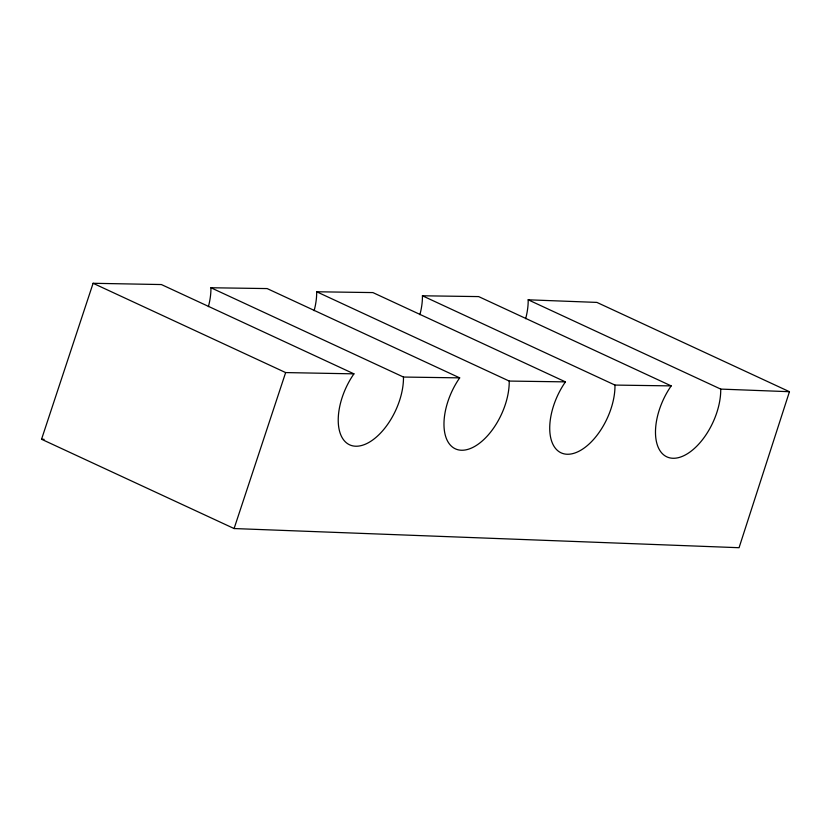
<?xml version="1.0" encoding="UTF-8"?>
<svg xmlns="http://www.w3.org/2000/svg" width="831" height="831" viewBox="0 0 831 831"><rect width="100%" height="100%" fill="white"/><g stroke="black" fill="none" stroke-linecap="round" stroke-linejoin="round"><path stroke-width="1.25" d="M789.45 391.702L739.06 547.712L234.093 528.547L41.55 439.256L93.103 283.288L161.401 284.555L353.944 373.846A50.473 27.298 -65.1 0 0 355.159 446.195A50.473 27.298 -65.1 0 0 403.471 377.045L459.688 377.866A50.473 27.298 -65.1 0 0 460.904 450.215A50.473 27.298 -65.1 0 0 509.216 381.065L565.444 381.876A50.473 27.298 -65.1 0 0 566.659 454.225A50.473 27.298 -65.1 0 0 614.971 385.075L671.199 385.896A50.473 27.298 -65.1 0 0 672.414 458.245A50.473 27.298 -65.1 0 0 720.726 389.095L789.45 391.702L596.907 302.411L528.184 299.804A50.473 27.298 -65.1 0 1 525.649 318.699M234.093 528.547L285.646 372.579L353.944 373.846M208.394 306.649A50.473 27.298 -65.1 0 0 210.929 287.755L267.146 288.575L459.688 377.866M314.139 310.669A50.473 27.298 -65.1 0 0 316.673 291.774L372.901 292.585L565.444 381.876M419.894 314.679A50.473 27.298 -65.1 0 0 422.428 295.784L478.656 296.594L671.199 385.896M41.55 439.256L44.136 439.35M528.184 299.804L720.726 389.095M422.428 295.784L614.971 385.075M316.673 291.774L509.216 381.065M210.929 287.755L403.471 377.045M93.103 283.288L285.646 372.579"/></g></svg>
